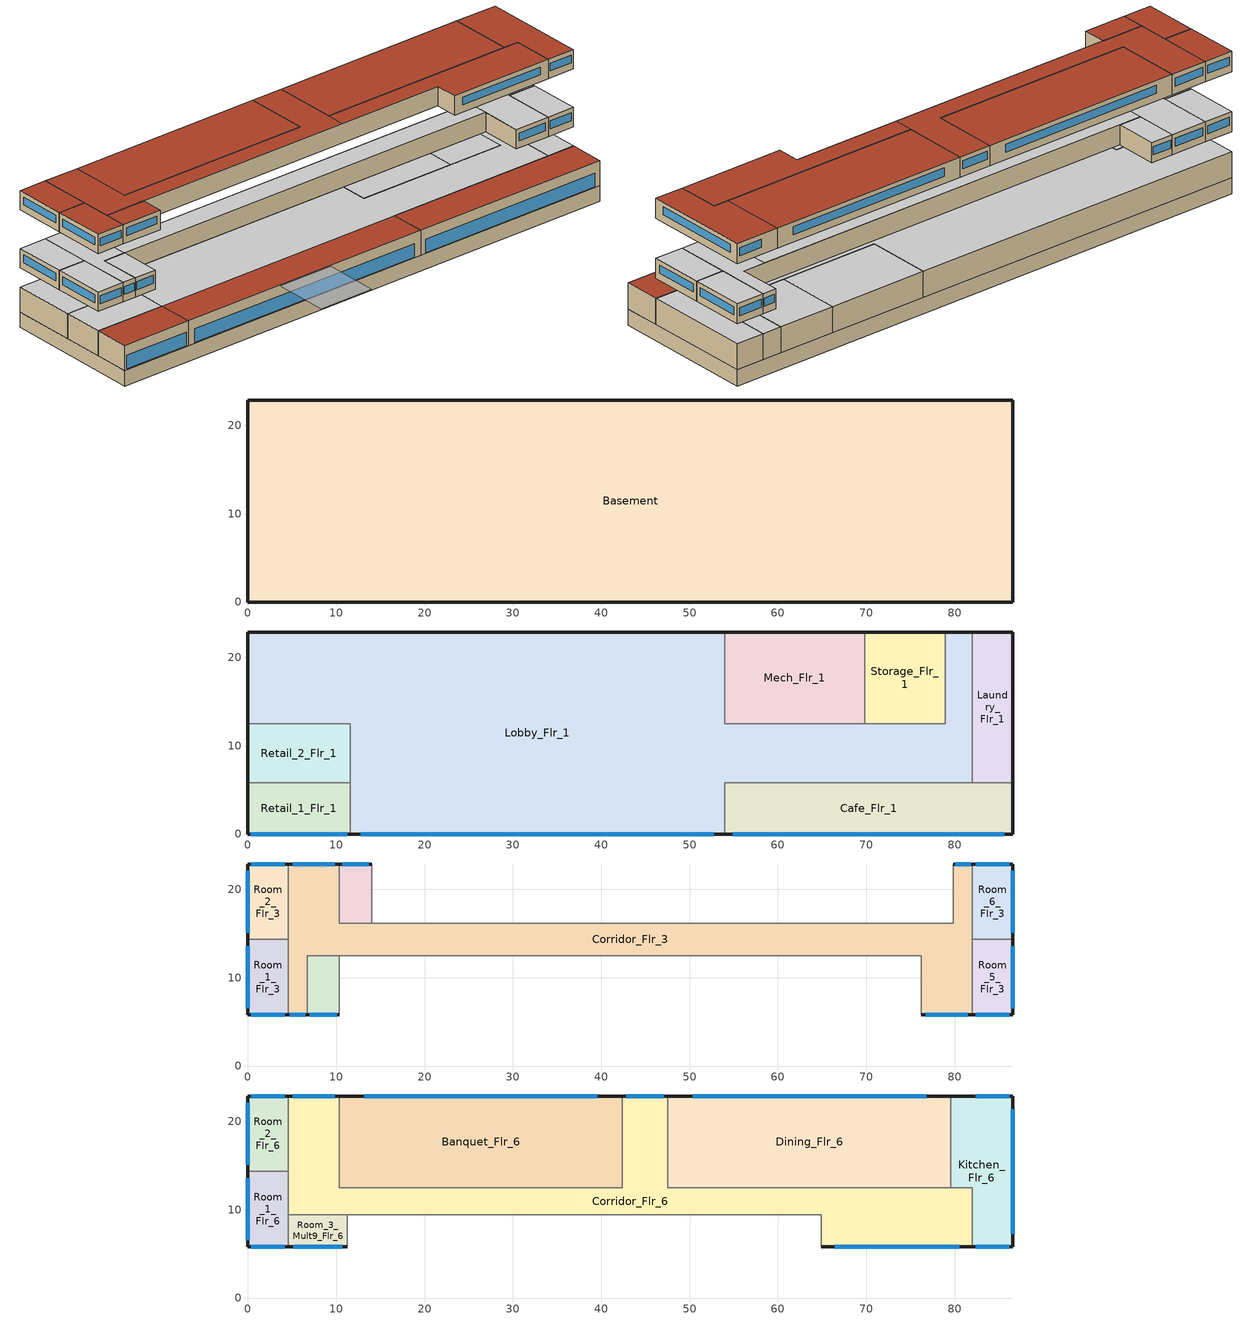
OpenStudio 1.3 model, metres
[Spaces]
Basement
 floor ground (ext-slab): 86.56,22.86 86.56,0 0,0 0,22.86 z-2.44
 wall ground (Underground Wall Non-res): 0,0 86.56,0 86.56,22.86 0,22.86 0,0 z-2.44:0
Retail_1_Flr_1
 floor to Basement (INT-FLOOR-TOPSIDE): 11.58,5.79 11.58,0 0,0 0,5.79 z0
 wall outside (Mass Non-res Ext Wall): 0,5.79 0,0 11.58,0 z0:3.96
 wall to Retail_2_Flr_1 (int-walls): 11.58,5.79 0,5.79 z0:3.96
 wall to Lobby_Flr_1 (int-walls): 11.58,0 11.58,5.79 z0:3.96
 window (Window Non-res Fixed): 0.33,0 11.25,0 z0.15:2.29
 roof outside (IEAD Res Roof): 11.58,0 11.58,5.79 0,5.79 0,0 z3.96
Lobby_Flr_1
 floor to Basement (INT-FLOOR-TOPSIDE): 53.95,22.86 53.95,0 11.58,0 11.58,12.5 0,12.5 0,22.86 z0; 81.99,22.86 81.99,5.79 53.95,5.79 53.95,12.5 78.94,12.5 78.94,22.86 z0
 wall outside (Mass Non-res Ext Wall): 11.58,0 53.95,0 / 53.95,22.86 0,22.86 0,12.5 / 81.99,22.86 78.94,22.86 z0:3.96
 wall to Cafe_Flr_1 (int-walls): 53.95,0 53.95,5.79 81.99,5.79 z0:3.96
 wall to Laundry_Flr_1 (int-walls): 81.99,5.79 81.99,22.86 z0:3.96
 wall to Retail_2_Flr_1 (int-walls): 0,12.5 11.58,12.5 11.58,5.79 z0:3.96
 wall to Mech_Flr_1 (int-walls): 69.8,12.5 53.95,12.5 53.95,22.86 z0:3.96
 wall to Storage_Flr_1 (int-walls): 78.94,22.86 78.94,12.5 69.8,12.5 z0:3.96
 window (Window Non-res Fixed): 12.79,0 52.74,0 z0.15:2.29
 ceiling adiabatic (INT-FLOOR-UNDERSIDE): 81.99,5.79 81.99,22.86 78.94,22.86 78.94,12.5 53.95,12.5 53.95,22.86 0,22.86 0,12.5 11.58,12.5 11.58,5.79 z3.96
 roof outside (IEAD Res Roof): 53.95,0 53.95,5.79 11.58,5.79 11.58,0 z3.96
Mech_Flr_1
 floor to Basement (INT-FLOOR-TOPSIDE): 69.8,22.86 69.8,12.5 53.95,12.5 53.95,22.86 z0
 wall outside (Mass Non-res Ext Wall): 69.8,22.86 53.95,22.86 z0:3.96
 wall to Storage_Flr_1 (int-walls): 69.8,12.5 69.8,22.86 z0:3.96
 ceiling adiabatic (INT-FLOOR-UNDERSIDE): 69.8,12.5 69.8,22.86 53.95,22.86 53.95,12.5 z3.96
Laundry_Flr_1
 floor to Basement (INT-FLOOR-TOPSIDE): 86.56,22.86 86.56,5.79 81.99,5.79 81.99,22.86 z0
 wall outside (Mass Non-res Ext Wall): 86.56,5.79 86.56,22.86 81.99,22.86 z0:3.96
 wall to Cafe_Flr_1 (int-walls): 81.99,5.79 86.56,5.79 z0:3.96
 ceiling adiabatic (INT-FLOOR-UNDERSIDE): 86.56,5.79 86.56,22.86 81.99,22.86 81.99,5.79 z3.96
Storage_Flr_1
 floor to Basement (INT-FLOOR-TOPSIDE): 78.94,22.86 78.94,12.5 69.8,12.5 69.8,22.86 z0
 wall outside (Mass Non-res Ext Wall): 78.94,22.86 69.8,22.86 z0:3.96
 ceiling adiabatic (INT-FLOOR-UNDERSIDE): 78.94,12.5 78.94,22.86 69.8,22.86 69.8,12.5 z3.96
Retail_2_Flr_1
 floor to Basement (INT-FLOOR-TOPSIDE): 11.58,12.5 11.58,5.79 0,5.79 0,12.5 z0
 wall outside (Mass Non-res Ext Wall): 0,12.5 0,5.79 z0:3.96
 ceiling adiabatic (INT-FLOOR-UNDERSIDE): 11.58,5.79 11.58,12.5 0,12.5 0,5.79 z3.96
Cafe_Flr_1
 floor to Basement (INT-FLOOR-TOPSIDE): 86.56,5.79 86.56,0 53.95,0 53.95,5.79 z0
 wall outside (Mass Non-res Ext Wall): 53.95,0 86.56,0 86.56,5.79 z0:3.96
 window (Window Non-res Fixed): 54.88,0 85.63,0 z0.15:2.29
 roof outside (IEAD Res Roof): 86.56,0 86.56,5.79 53.95,5.79 53.95,0 z3.96
Corridor_Flr_3
 floor adiabatic (INT-FLOOR-TOPSIDE): 81.99,22.86 81.99,5.79 76.2,5.79 76.2,16.15 79.86,16.15 79.86,22.86 z7.01; 76.2,16.15 76.2,12.5 10.36,12.5 10.36,16.15 z7.01; 10.36,22.86 10.36,12.5 6.71,12.5 6.71,5.79 4.57,5.79 4.57,22.86 z7.01
 wall outside (Mass Res Ext Wall): 4.57,5.79 6.71,5.79 / 76.2,5.79 81.99,5.79 / 81.99,22.86 79.86,22.86 / 10.36,22.86 4.57,22.86 z7.01:10.06
 wall to Room_2_Flr_3 (int-walls): 4.57,22.86 4.57,14.33 z7.01:10.06
 wall adiabatic (int-walls): 79.86,22.86 79.86,16.15 10.36,16.15 10.36,22.86 / 6.71,5.79 6.71,12.5 76.2,12.5 76.2,5.79 z7.01:10.06
 wall to Room_1_Flr_3 (int-walls): 4.57,14.33 4.57,5.79 z7.01:10.06
 wall to Room_5_Flr_3 (int-walls): 81.99,5.79 81.99,14.33 z7.01:10.06
 wall to Room_6_Flr_3 (int-walls): 81.99,14.33 81.99,22.86 z7.01:10.06
 window (Window Non-res Fixed): 4.76,5.79 6.52,5.79 / 9.86,22.86 5.08,22.86 / 76.71,5.79 81.48,5.79 / 81.81,22.86 80.04,22.86 z8.11:9.33
 ceiling adiabatic (INT-FLOOR-UNDERSIDE): 76.2,12.5 76.2,16.15 10.36,16.15 10.36,12.5 z10.06; 81.99,5.79 81.99,22.86 79.86,22.86 79.86,16.15 76.2,16.15 76.2,5.79 z10.06; 6.71,5.79 6.71,12.5 10.36,12.5 10.36,22.86 4.57,22.86 4.57,5.79 z10.06
Room_1_Flr_3
 floor adiabatic (INT-FLOOR-TOPSIDE): 4.57,14.33 4.57,5.79 0,5.79 0,14.33 z7.01
 wall outside (Mass Res Ext Wall): 0,14.33 0,5.79 4.57,5.79 z7.01:10.06
 wall to Room_2_Flr_3 (int-walls): 4.57,14.33 0,14.33 z7.01:10.06
 window (Window Res Fixed): 0,13.58 0,6.54 / 0.4,5.79 4.17,5.79 z8.11:9.33
 ceiling adiabatic (INT-FLOOR-UNDERSIDE): 4.57,5.79 4.57,14.33 0,14.33 0,5.79 z10.06
Room_2_Flr_3
 floor adiabatic (INT-FLOOR-TOPSIDE): 4.57,22.86 4.57,14.33 0,14.33 0,22.86 z7.01
 wall outside (Mass Res Ext Wall): 4.57,22.86 0,22.86 0,14.33 z7.01:10.06
 window (Window Res Fixed): 0,22.11 0,15.07 / 4.17,22.86 0.4,22.86 z8.11:9.33
 ceiling adiabatic (INT-FLOOR-UNDERSIDE): 4.57,14.33 4.57,22.86 0,22.86 0,14.33 z10.06
Room_3_Mult19_Flr_3
 floor adiabatic (INT-FLOOR-TOPSIDE): 10.36,12.5 10.36,5.79 6.71,5.79 6.71,12.5 z7.01
 wall outside (Mass Res Ext Wall): 6.71,5.79 10.36,5.79 z7.01:10.06
 wall adiabatic (int-walls): 10.36,5.79 10.36,12.5 6.71,12.5 6.71,5.79 z7.01:10.06
 window (Window Res Fixed): 7.03,5.79 10.04,5.79 z8.11:9.33
 ceiling adiabatic (INT-FLOOR-UNDERSIDE): 10.36,5.79 10.36,12.5 6.71,12.5 6.71,5.79 z10.06
Room_6_Flr_3
 floor adiabatic (INT-FLOOR-TOPSIDE): 86.56,22.86 86.56,14.33 81.99,14.33 81.99,22.86 z7.01
 wall outside (Mass Res Ext Wall): 86.56,14.33 86.56,22.86 81.99,22.86 z7.01:10.06
 wall to Room_5_Flr_3 (int-walls): 81.99,14.33 86.56,14.33 z7.01:10.06
 window (Window Res Fixed): 86.16,22.86 82.39,22.86 / 86.56,15.07 86.56,22.11 z8.11:9.33
 ceiling adiabatic (INT-FLOOR-UNDERSIDE): 86.56,14.33 86.56,22.86 81.99,22.86 81.99,14.33 z10.06
Room_4_Mult19_Flr_3
 floor adiabatic (INT-FLOOR-TOPSIDE): 14.02,22.86 14.02,16.15 10.36,16.15 10.36,22.86 z7.01
 wall outside (Mass Res Ext Wall): 14.02,22.86 10.36,22.86 z7.01:10.06
 wall adiabatic (int-walls): 10.36,22.86 10.36,16.15 14.02,16.15 14.02,22.86 z7.01:10.06
 window (Window Res Fixed): 13.7,22.86 10.68,22.86 z8.11:9.33
 ceiling adiabatic (INT-FLOOR-UNDERSIDE): 14.02,16.15 14.02,22.86 10.36,22.86 10.36,16.15 z10.06
Room_5_Flr_3
 floor adiabatic (INT-FLOOR-TOPSIDE): 86.56,14.33 86.56,5.79 81.99,5.79 81.99,14.33 z7.01
 wall outside (Mass Res Ext Wall): 81.99,5.79 86.56,5.79 86.56,14.33 z7.01:10.06
 window (Window Res Fixed): 82.39,5.79 86.16,5.79 / 86.56,6.54 86.56,13.58 z8.11:9.33
 ceiling adiabatic (INT-FLOOR-UNDERSIDE): 86.56,5.79 86.56,14.33 81.99,14.33 81.99,5.79 z10.06
Corridor_Flr_6
 floor adiabatic (INT-FLOOR-TOPSIDE): 47.55,22.86 47.55,12.5 81.99,12.5 81.99,5.79 64.92,5.79 64.92,9.45 4.57,9.45 4.57,22.86 10.36,22.86 10.36,12.5 42.37,12.5 42.37,22.86 z16.15
 wall outside (Mass Res Ext Wall): 64.92,5.79 81.99,5.79 / 10.36,22.86 4.57,22.86 / 47.55,22.86 42.37,22.86 z16.15:19.2
 wall adiabatic (int-walls): 4.57,22.86 4.57,9.45 64.92,9.45 64.92,5.79 / 81.99,12.5 47.55,12.5 z16.15:19.2
 wall to Banquet_Flr_6 (int-walls): 42.37,22.86 42.37,12.5 10.36,12.5 10.36,22.86 z16.15:19.2
 wall to Kitchen_Flr_6 (int-walls): 81.99,5.79 81.99,12.5 z16.15:19.2
 wall to Dining_Flr_6 (int-walls): 47.55,12.5 47.55,22.86 z16.15:19.2
 window (Window Non-res Fixed): 66.42,5.79 80.5,5.79 / 9.86,22.86 5.08,22.86 / 47.09,22.86 42.82,22.86 z17.26:18.48
 roof outside (IEAD Res Roof): 81.99,5.79 81.99,12.5 47.55,12.5 47.55,9.45 64.92,9.45 64.92,5.79 z19.2; 47.55,9.45 47.55,22.86 42.37,22.86 42.37,12.5 10.36,12.5 10.36,22.86 4.57,22.86 4.57,9.45 z19.2
Kitchen_Flr_6
 floor adiabatic (INT-FLOOR-TOPSIDE): 86.56,22.86 86.56,5.79 81.99,5.79 81.99,12.5 79.55,12.5 79.55,22.86 z16.15
 wall outside (Mass Res Ext Wall): 81.99,5.79 86.56,5.79 86.56,22.86 79.55,22.86 z16.15:19.2
 wall to Dining_Flr_6 (int-walls): 79.55,22.86 79.55,12.5 z16.15:19.2
 wall adiabatic (int-walls): 79.55,12.5 81.99,12.5 z16.15:19.2
 window (Window Non-res Fixed): 86.16,22.86 82.39,22.86 / 82.39,5.79 86.16,5.79 / 86.56,7.29 86.56,21.37 z17.26:18.48
 roof outside (IEAD Res Roof): 86.56,5.79 86.56,22.86 79.55,22.86 79.55,12.5 81.99,12.5 81.99,5.79 z19.2
Room_3_Mult9_Flr_6
 floor adiabatic (INT-FLOOR-TOPSIDE): 11.28,9.45 11.28,5.79 4.57,5.79 4.57,9.45 z16.15
 wall outside (Mass Res Ext Wall): 4.57,5.79 11.28,5.79 z16.15:19.2
 wall adiabatic (int-walls): 11.28,5.79 11.28,9.45 4.57,9.45 4.57,5.79 z16.15:19.2
 window (Window Res Fixed): 5.16,5.79 10.69,5.79 z17.26:18.48
 roof outside (IEAD Res Roof): 11.28,5.79 11.28,9.45 4.57,9.45 4.57,5.79 z19.2
Banquet_Flr_6
 floor adiabatic (INT-FLOOR-TOPSIDE): 42.37,22.86 42.37,12.5 10.36,12.5 10.36,22.86 z16.15
 wall outside (Mass Res Ext Wall): 42.37,22.86 10.36,22.86 z16.15:19.2
 window (Window Non-res Fixed): 39.57,22.86 13.16,22.86 z17.26:18.48
 roof outside (IEAD Res Roof): 42.37,12.5 42.37,22.86 10.36,22.86 10.36,12.5 z19.2
Room_1_Flr_6
 floor adiabatic (INT-FLOOR-TOPSIDE): 4.57,14.33 4.57,5.79 0,5.79 0,14.33 z16.15
 wall outside (Mass Res Ext Wall): 0,14.33 0,5.79 4.57,5.79 z16.15:19.2
 wall to Room_2_Flr_6 (int-walls): 4.57,14.33 0,14.33 z16.15:19.2
 wall adiabatic (int-walls): 4.57,5.79 4.57,14.33 z16.15:19.2
 window (Window Res Fixed): 0,13.58 0,6.54 / 0.4,5.79 4.17,5.79 z17.26:18.48
 roof outside (IEAD Res Roof): 4.57,5.79 4.57,14.33 0,14.33 0,5.79 z19.2
Dining_Flr_6
 floor adiabatic (INT-FLOOR-TOPSIDE): 79.55,22.86 79.55,12.5 47.55,12.5 47.55,22.86 z16.15
 wall outside (Mass Res Ext Wall): 79.55,22.86 47.55,22.86 z16.15:19.2
 wall adiabatic (int-walls): 47.55,12.5 79.55,12.5 z16.15:19.2
 window (Window Non-res Fixed): 76.75,22.86 50.35,22.86 z17.26:18.48
 roof outside (IEAD Res Roof): 79.55,12.5 79.55,22.86 47.55,22.86 47.55,12.5 z19.2
Room_2_Flr_6
 floor adiabatic (INT-FLOOR-TOPSIDE): 4.57,22.86 4.57,14.33 0,14.33 0,22.86 z16.15
 wall outside (Mass Res Ext Wall): 4.57,22.86 0,22.86 0,14.33 z16.15:19.2
 wall adiabatic (int-walls): 4.57,14.33 4.57,22.86 z16.15:19.2
 window (Window Res Fixed): 0,22.11 0,15.07 / 4.17,22.86 0.4,22.86 z17.26:18.48
 roof outside (IEAD Res Roof): 4.57,14.33 4.57,22.86 0,22.86 0,14.33 z19.2
shading: 37.34,-9.14 37.34,0 28.19,0 28.19,-9.14 z3.96
[Site]
USA IL-CHICAGO-OHARE: Latitude {deg}=41.77; Longitude {deg}=-87.75; Time Zone {hr}=-6; Elevation {m}=190; Terrain=City
[Building]
Ref Bldg Large Hotel New2004_v1.3_5.0: North Axis {deg}=0
[SizingPeriod:DesignDay] Barometric Pressure {Pa}=99063; Rain Indicator=0; Snow Indicator=0; Day of Month=21; Daylight Saving Time Indicator=0; Humidity Indicating Type=Wetbulb; Solar Model Indicator=ASHRAEClearSky
Name | Maximum Dry-Bulb Temperature {C} | Daily Dry-Bulb Temperature Range {deltaC} | Humidity Indicating Conditions at Maximum Dry-Bulb {BasedOnField A3} | Wind Speed {m/s} | Wind Direction {deg} | Sky Clearness | Month | Day Type
CHICAGO Ann Clg .4% Condns WB=>MDB | 31.2 | 10.7 | 25.5 | 5.3 | 230 | 1 | 7 | SummerDesignDay
CHICAGO Ann Htg 99.6% Condns DB | -20.6 | 0 | -20.6 | 4.9 | 270 | 0 | 1 | WinterDesignDay
[Construction]
INT-FLOOR-UNDERSIDE: CP02 CARPET PAD, MAT-CC05 4 HW CONCRETE
Mass Non-res Ext Wall: 1IN Stucco, 8IN CONCRETE HW, Mass NonRes Wall Insulation, 1/2IN Gypsum
Mass Res Ext Wall: 1IN Stucco, 8IN CONCRETE HW, Mass Res Wall Insulation, 1/2IN Gypsum
InteriorFurnishings: Std Wood 6inch
Window Non-res Fixed: NonRes Fixed Assembly Window
INT-FLOOR-TOPSIDE: MAT-CC05 4 HW CONCRETE, CP02 CARPET PAD
int-walls: 1/2IN Gypsum, 1/2IN Gypsum
IEAD Res Roof: Roof Membrane, IEAD Res Roof Insulation, Metal Decking
Underground Wall Non-res: 8IN CONCRETE HW, UGWall NonRes Insulation
ext-slab: HW CONCRETE, CP02 CARPET PAD
Window Res Fixed: Res Fixed Assembly Window
[Material:NoMass]
CP02 CARPET PAD: Roughness=VeryRough; Thermal Resistance {m2-K/W}=0.2165; Thermal Absorptance=0.9; Solar Absorptance=0.7; Visible Absorptance=0.8
[Material] Thermal Absorptance=0.9
Name | Roughness | Thickness {m} | Conductivity {W/m-K} | Density {kg/m3} | Specific Heat {J/kg-K} | Solar Absorptance | Visible Absorptance
MAT-CC05 4 HW CONCRETE; HW CONCRETE | Rough | 0.1016 | 1.311 | 2240 | 836.8 | 0.7 | 0.7
1IN Stucco | Smooth | 0.0253 | 0.6918 | 1858 | 837 | 0.92 | 0.92
8IN CONCRETE HW | Rough | 0.2032 | 1.311 | 2240 | 836.8 | 0.7 | 0.7
Mass NonRes Wall Insulation | MediumRough | 0.0495495 | 0.049 | 265 | 836.8 | 0.7 | 0.7
1/2IN Gypsum | Smooth | 0.0127 | 0.16 | 784.9 | 830 | 0.92 | 0.92
Mass Res Wall Insulation | MediumRough | 0.0752751 | 0.049 | 265 | 836.8 | 0.7 | 0.7
Std Wood 6inch | MediumSmooth | 0.15 | 0.12 | 540 | 1210 | 0.7 | 0.7
Roof Membrane | VeryRough | 0.0095 | 0.16 | 1121.29 | 1460 | 0.7 | 0.7
IEAD Res Roof Insulation | MediumRough | 0.127339 | 0.049 | 265 | 836.8 | 0.7 | 0.7
Metal Decking | MediumSmooth | 0.0015 | 45.006 | 7680 | 418.4 | 0.7 | 0.3
UGWall NonRes Insulation | MediumRough | 0.0001 | 0.049 | 265 | 836.8 | 0.7 | 0.7
[WindowMaterial:SimpleGlazingSystem] U-Factor {W/m2-K}=3.23646; Solar Heat Gain Coefficient=0.39
NonRes Fixed Assembly Window; Res Fixed Assembly Window
[ThermalZone] Use Ideal Air Loads=No
Name | Multiplier | Thermostat
Corridor_Flr_3 Thermal Zone | 4 | ThermostatSetpoint:DualSetpoint #1
Room_1_Flr_6 Thermal Zone | 1 | ThermostatSetpoint:DualSetpoint #2
Retail_1_Flr_1 Thermal Zone | 1 | ThermostatSetpoint:DualSetpoint #3
Room_2_Flr_6 Thermal Zone | 1 | ThermostatSetpoint:DualSetpoint #4
Corridor_Flr_6 Thermal Zone | 1 | ThermostatSetpoint:DualSetpoint #5
Storage_Flr_1 Thermal Zone | 1 | ThermostatSetpoint:DualSetpoint #6
Kitchen_Flr_6 Thermal Zone | 1 | ThermostatSetpoint:DualSetpoint #7
Room_1_Flr_3 Thermal Zone | 4 | ThermostatSetpoint:DualSetpoint #8
Lobby_Flr_1 Thermal Zone | 1 | ThermostatSetpoint:DualSetpoint #9
Room_4_Mult19_Flr_3 Thermal Zone | 76 | ThermostatSetpoint:DualSetpoint #10
Basement Thermal Zone | 1 | ThermostatSetpoint:DualSetpoint #11
Room_3_Mult9_Flr_6 Thermal Zone | 9 | ThermostatSetpoint:DualSetpoint #12
Banquet_Flr_6 Thermal Zone | 1 | ThermostatSetpoint:DualSetpoint #13
Room_6_Flr_3 Thermal Zone | 4 | ThermostatSetpoint:DualSetpoint #14
Mech_Flr_1 Thermal Zone | 1 | ThermostatSetpoint:DualSetpoint #15
Room_5_Flr_3 Thermal Zone | 4 | ThermostatSetpoint:DualSetpoint #16
Room_2_Flr_3 Thermal Zone | 4 | ThermostatSetpoint:DualSetpoint #17
Room_3_Mult19_Flr_3 Thermal Zone | 76 | ThermostatSetpoint:DualSetpoint #18
Retail_2_Flr_1 Thermal Zone | 1 | ThermostatSetpoint:DualSetpoint #19
Laundry_Flr_1 Thermal Zone | 1 | ThermostatSetpoint:DualSetpoint #20
Cafe_Flr_1 Thermal Zone | 1 | ThermostatSetpoint:DualSetpoint #21
Dining_Flr_6 Thermal Zone | 1 | ThermostatSetpoint:DualSetpoint #22
[Sizing:Zone] Zone Cooling Design Supply Air Temperature {C}=14; Zone Heating Design Supply Air Temperature {C}=40; Zone Cooling Design Supply Air Humidity Ratio {kg-H2O/kg-air}=0.0085; Zone Heating Design Supply Air Humidity Ratio {kg-H2O/kg-air}=0.008; Cooling Design Air Flow Method=DesignDay; Heating Design Air Flow Method=DesignDay
Corridor_Flr_3 Thermal Zone; Room_1_Flr_6 Thermal Zone; Retail_1_Flr_1 Thermal Zone; Room_2_Flr_6 Thermal Zone; Corridor_Flr_6 Thermal Zone; Storage_Flr_1 Thermal Zone; Kitchen_Flr_6 Thermal Zone; Room_1_Flr_3 Thermal Zone; Lobby_Flr_1 Thermal Zone; Room_4_Mult19_Flr_3 Thermal Zone; Basement Thermal Zone; Room_3_Mult9_Flr_6 Thermal Zone; Banquet_Flr_6 Thermal Zone; Room_6_Flr_3 Thermal Zone; Mech_Flr_1 Thermal Zone; Room_5_Flr_3 Thermal Zone; Room_2_Flr_3 Thermal Zone; Room_3_Mult19_Flr_3 Thermal Zone; Retail_2_Flr_1 Thermal Zone; Laundry_Flr_1 Thermal Zone; Cafe_Flr_1 Thermal Zone; Dining_Flr_6 Thermal Zone
[Space] Part of Total Floor Area=Yes
Name | Thermal Zone
Corridor_Flr_3 | Corridor_Flr_3 Thermal Zone
Room_1_Flr_6 | Room_1_Flr_6 Thermal Zone
Retail_1_Flr_1 | Retail_1_Flr_1 Thermal Zone
Room_2_Flr_6 | Room_2_Flr_6 Thermal Zone
Corridor_Flr_6 | Corridor_Flr_6 Thermal Zone
Storage_Flr_1 | Storage_Flr_1 Thermal Zone
Kitchen_Flr_6 | Kitchen_Flr_6 Thermal Zone
Room_1_Flr_3 | Room_1_Flr_3 Thermal Zone
Lobby_Flr_1 | Lobby_Flr_1 Thermal Zone
Room_4_Mult19_Flr_3 | Room_4_Mult19_Flr_3 Thermal Zone
Basement | Basement Thermal Zone
Room_3_Mult9_Flr_6 | Room_3_Mult9_Flr_6 Thermal Zone
Banquet_Flr_6 | Banquet_Flr_6 Thermal Zone
Room_6_Flr_3 | Room_6_Flr_3 Thermal Zone
Mech_Flr_1 | Mech_Flr_1 Thermal Zone
Room_5_Flr_3 | Room_5_Flr_3 Thermal Zone
Room_2_Flr_3 | Room_2_Flr_3 Thermal Zone
Room_3_Mult19_Flr_3 | Room_3_Mult19_Flr_3 Thermal Zone
Retail_2_Flr_1 | Retail_2_Flr_1 Thermal Zone
Laundry_Flr_1 | Laundry_Flr_1 Thermal Zone
Cafe_Flr_1 | Cafe_Flr_1 Thermal Zone
Dining_Flr_6 | Dining_Flr_6 Thermal Zone
[ThermostatSetpoint:DualSetpoint]
Name | Heating Setpoint Temperature Schedule | Cooling Setpoint Temperature Schedule
ThermostatSetpoint:DualSetpoint #1; ThermostatSetpoint:DualSetpoint #5; ThermostatSetpoint:DualSetpoint #6; ThermostatSetpoint:DualSetpoint #15 | Corr_HTGSETP_SCH | Corr_CLGSETP_SCH
ThermostatSetpoint:DualSetpoint #2; ThermostatSetpoint:DualSetpoint #4; ThermostatSetpoint:DualSetpoint #8; ThermostatSetpoint:DualSetpoint #10; ThermostatSetpoint:DualSetpoint #12; ThermostatSetpoint:DualSetpoint #14; ThermostatSetpoint:DualSetpoint #16; ThermostatSetpoint:DualSetpoint #17; ThermostatSetpoint:DualSetpoint #18 | Guest_HTGSETP_SCH | Guest_CLGSETP_SCH
ThermostatSetpoint:DualSetpoint #3; ThermostatSetpoint:DualSetpoint #9; ThermostatSetpoint:DualSetpoint #11; ThermostatSetpoint:DualSetpoint #13; ThermostatSetpoint:DualSetpoint #19; ThermostatSetpoint:DualSetpoint #20; ThermostatSetpoint:DualSetpoint #21; ThermostatSetpoint:DualSetpoint #22 | HTGSETP_SCH | CLGSETP_SCH
ThermostatSetpoint:DualSetpoint #7 | Kitchen_HTGSETP_SCH | Kitchen_CLGSETP_SCH
[Lights:Definition] Design Level Calculation Method=Watts/Area; Fraction Radiant=0.7; Fraction Visible=0.2; Return Air Fraction=0; Return Air Fraction Calculated from Plenum Temperature=No
Name | Watts per Space Floor Area {W/m2}
Room_1_Flr_6_Lights Definition; Room_6_Flr_3_Lights Definition; Room_3_Mult9_Flr_6_Lights Definition; Room_1_Flr_3_Lights Definition; Room_4_Mult19_Flr_3_Lights Definition; Room_3_Mult19_Flr_3_Lights Definition; Room_5_Flr_3_Lights Definition; Room_2_Flr_6_Lights Definition; Room_2_Flr_3_Lights Definition; Lobby_Flr_1_Lights Definition | 11.84
Corridor_Flr_6_Lights Definition; Corridor_Flr_3_Lights Definition | 5.38
Retail_2_Flr_1_Lights Definition; Retail_1_Flr_1_Lights Definition; Mech_Flr_1_Lights Definition | 16.14
Kitchen_Flr_6_Lights Definition | 12.91
Basement_Lights Definition | 10.76
Cafe_Flr_1_Lights Definition; Dining_Flr_6_Lights Definition; Banquet_Flr_6_Lights Definition | 13.99
Storage_Flr_1_Lights Definition | 9.68
Laundry_Flr_1_Lights Definition | 6.46
[Lights] Fraction Replaceable=1
Name | Lights Definition | Space or SpaceType | Schedule
Room_1_Flr_6_Lights | Room_1_Flr_6_Lights Definition | Room_1_Flr_6 | GuestRoom_Ltg_Sch_Base
Corridor_Flr_6_Lights | Corridor_Flr_6_Lights Definition | Corridor_Flr_6 | BLDG_LIGHT_SCH
Room_6_Flr_3_Lights | Room_6_Flr_3_Lights Definition | Room_6_Flr_3 | GuestRoom_Ltg_Sch_Base
Retail_2_Flr_1_Lights | Retail_2_Flr_1_Lights Definition | Retail_2_Flr_1 | BLDG_LIGHT_SCH
Room_3_Mult9_Flr_6_Lights | Room_3_Mult9_Flr_6_Lights Definition | Room_3_Mult9_Flr_6 | GuestRoom_Ltg_Sch_Base
Kitchen_Flr_6_Lights | Kitchen_Flr_6_Lights Definition | Kitchen_Flr_6 | BLDG_LIGHT_SCH
Basement_Lights | Basement_Lights Definition | Basement | BLDG_LIGHT_SCH
Room_1_Flr_3_Lights | Room_1_Flr_3_Lights Definition | Room_1_Flr_3 | GuestRoom_Ltg_Sch_Base
Room_4_Mult19_Flr_3_Lights | Room_4_Mult19_Flr_3_Lights Definition | Room_4_Mult19_Flr_3 | GuestRoom_Ltg_Sch_Base
Cafe_Flr_1_Lights | Cafe_Flr_1_Lights Definition | Cafe_Flr_1 | BLDG_LIGHT_SCH
Corridor_Flr_3_Lights | Corridor_Flr_3_Lights Definition | Corridor_Flr_3 | BLDG_LIGHT_SCH
Storage_Flr_1_Lights | Storage_Flr_1_Lights Definition | Storage_Flr_1 | BLDG_LIGHT_SCH
Dining_Flr_6_Lights | Dining_Flr_6_Lights Definition | Dining_Flr_6 | BLDG_LIGHT_SCH
Room_3_Mult19_Flr_3_Lights | Room_3_Mult19_Flr_3_Lights Definition | Room_3_Mult19_Flr_3 | GuestRoom_Ltg_Sch_Base
Room_5_Flr_3_Lights | Room_5_Flr_3_Lights Definition | Room_5_Flr_3 | GuestRoom_Ltg_Sch_Base
Room_2_Flr_6_Lights | Room_2_Flr_6_Lights Definition | Room_2_Flr_6 | GuestRoom_Ltg_Sch_Base
Retail_1_Flr_1_Lights | Retail_1_Flr_1_Lights Definition | Retail_1_Flr_1 | BLDG_LIGHT_SCH
Laundry_Flr_1_Lights | Laundry_Flr_1_Lights Definition | Laundry_Flr_1 | BLDG_LIGHT_SCH
Room_2_Flr_3_Lights | Room_2_Flr_3_Lights Definition | Room_2_Flr_3 | GuestRoom_Ltg_Sch_Base
Mech_Flr_1_Lights | Mech_Flr_1_Lights Definition | Mech_Flr_1 | BLDG_LIGHT_SCH
Lobby_Flr_1_Lights | Lobby_Flr_1_Lights Definition | Lobby_Flr_1 | BLDG_LIGHT_SCH
Banquet_Flr_6_Lights | Banquet_Flr_6_Lights Definition | Banquet_Flr_6 | BLDG_LIGHT_SCH
[InternalMass:Definition] Construction=InteriorFurnishings; Design Level Calculation Method=SurfaceArea
Name | Surface Area {m2}
Room_2_Flr_6 Internal Mass Definition; Room_6_Flr_3 Internal Mass Definition; Room_2_Flr_3 Internal Mass Definition | 78.0349
Mech_Flr_1 Internal Mass Definition | 328.4864
Dining_Flr_6 Internal Mass Definition; Banquet_Flr_6 Internal Mass Definition | 663.3149
Retail_2_Flr_1 Internal Mass Definition | 155.3378
Lobby_Flr_1 Internal Mass Definition | 2616.37
Room_1_Flr_3 Internal Mass Definition; Room_1_Flr_6 Internal Mass Definition; Room_5_Flr_3 Internal Mass Definition | 78.044
Laundry_Flr_1 Internal Mass Definition | 156.0789
Room_3_Mult19_Flr_3 Internal Mass Definition | 49.0477
Cafe_Flr_1 Internal Mass Definition | 377.7238
Kitchen_Flr_6 Internal Mass Definition | 206.6089
Corridor_Flr_3 Internal Mass Definition | 778.8094
Retail_1_Flr_1 Internal Mass Definition | 134.1427
Corridor_Flr_6 Internal Mass Definition | 824.2494
Room_4_Mult19_Flr_3 Internal Mass Definition; Room_3_Mult9_Flr_6 Internal Mass Definition | 49.0611
Storage_Flr_1 Internal Mass Definition | 189.5185
Basement Internal Mass Definition | 3957.66
[InternalMass]
Name | Internal Mass Definition | Space or SpaceType
Room_2_Flr_6 Internal Mass | Room_2_Flr_6 Internal Mass Definition | Room_2_Flr_6
Mech_Flr_1 Internal Mass | Mech_Flr_1 Internal Mass Definition | Mech_Flr_1
Dining_Flr_6 Internal Mass | Dining_Flr_6 Internal Mass Definition | Dining_Flr_6
Retail_2_Flr_1 Internal Mass | Retail_2_Flr_1 Internal Mass Definition | Retail_2_Flr_1
Lobby_Flr_1 Internal Mass | Lobby_Flr_1 Internal Mass Definition | Lobby_Flr_1
Room_1_Flr_3 Internal Mass | Room_1_Flr_3 Internal Mass Definition | Room_1_Flr_3
Laundry_Flr_1 Internal Mass | Laundry_Flr_1 Internal Mass Definition | Laundry_Flr_1
Room_3_Mult19_Flr_3 Internal Mass | Room_3_Mult19_Flr_3 Internal Mass Definition | Room_3_Mult19_Flr_3
Cafe_Flr_1 Internal Mass | Cafe_Flr_1 Internal Mass Definition | Cafe_Flr_1
Kitchen_Flr_6 Internal Mass | Kitchen_Flr_6 Internal Mass Definition | Kitchen_Flr_6
Corridor_Flr_3 Internal Mass | Corridor_Flr_3 Internal Mass Definition | Corridor_Flr_3
Retail_1_Flr_1 Internal Mass | Retail_1_Flr_1 Internal Mass Definition | Retail_1_Flr_1
Room_6_Flr_3 Internal Mass | Room_6_Flr_3 Internal Mass Definition | Room_6_Flr_3
Corridor_Flr_6 Internal Mass | Corridor_Flr_6 Internal Mass Definition | Corridor_Flr_6
Banquet_Flr_6 Internal Mass | Banquet_Flr_6 Internal Mass Definition | Banquet_Flr_6
Room_4_Mult19_Flr_3 Internal Mass | Room_4_Mult19_Flr_3 Internal Mass Definition | Room_4_Mult19_Flr_3
Room_1_Flr_6 Internal Mass | Room_1_Flr_6 Internal Mass Definition | Room_1_Flr_6
Room_5_Flr_3 Internal Mass | Room_5_Flr_3 Internal Mass Definition | Room_5_Flr_3
Room_3_Mult9_Flr_6 Internal Mass | Room_3_Mult9_Flr_6 Internal Mass Definition | Room_3_Mult9_Flr_6
Room_2_Flr_3 Internal Mass | Room_2_Flr_3 Internal Mass Definition | Room_2_Flr_3
Storage_Flr_1 Internal Mass | Storage_Flr_1 Internal Mass Definition | Storage_Flr_1
Basement Internal Mass | Basement Internal Mass Definition | Basement
[SpaceInfiltration:DesignFlowRate] Schedule=INFIL_QUARTER_ON_SCH; Design Flow Rate Calculation Method=Flow/ExteriorWallArea; Flow per Exterior Surface Area {m3/s-m2}=0.000302; Constant Term Coefficient=1; Temperature Term Coefficient=0; Velocity Term Coefficient=0; Velocity Squared Term Coefficient=0
Name | Space or SpaceType
Storage_Flr_1_Infiltration | Storage_Flr_1
Room_4_Mult19_Flr_3_Infiltration | Room_4_Mult19_Flr_3
Corridor_Flr_6_Infiltration | Corridor_Flr_6
Dining_Flr_6_Infiltration | Dining_Flr_6
Retail_2_Flr_1_Infiltration | Retail_2_Flr_1
Retail_1_Flr_1_Infiltration | Retail_1_Flr_1
Room_5_Flr_3_Infiltration | Room_5_Flr_3
Room_1_Flr_3_Infiltration | Room_1_Flr_3
Room_2_Flr_3_Infiltration | Room_2_Flr_3
Room_3_Mult9_Flr_6_Infiltration | Room_3_Mult9_Flr_6
Kitchen_Flr_6_Infiltration | Kitchen_Flr_6
Mech_Flr_1_Infiltration | Mech_Flr_1
Room_1_Flr_6_Infiltration | Room_1_Flr_6
Laundry_Flr_1_Infiltration | Laundry_Flr_1
Corridor_Flr_3_Infiltration | Corridor_Flr_3
Cafe_Flr_1_Infiltration | Cafe_Flr_1
Lobby_Flr_1_Infiltration | Lobby_Flr_1
Room_6_Flr_3_Infiltration | Room_6_Flr_3
Room_3_Mult19_Flr_3_Infiltration | Room_3_Mult19_Flr_3
Room_2_Flr_6_Infiltration | Room_2_Flr_6
Banquet_Flr_6_Infiltration | Banquet_Flr_6
[ElectricEquipment:Definition]
Name | Design Level Calculation Method | Watts per Space Floor Area {W/m2} | Fraction Latent | Fraction Radiant | Fraction Lost | Design Level {W}
Storage_Flr_1_MiscPlug_Equip Definition | Watts/Area | 2.69 | 0 | 0.5 | 0
Room_4_Mult19_Flr_3_PlugMisc_Equip Definition; Room_2_Flr_3_PlugMisc_Equip Definition; Room_1_Flr_3_PlugMisc_Equip Definition; Room_3_Mult19_Flr_3_PlugMisc_Equip Definition; Room_3_Mult9_Flr_6_PlugMisc_Equip Definition; Room_6_Flr_3_PlugMisc_Equip Definition; Room_5_Flr_3_PlugMisc_Equip Definition; Room_1_Flr_6_PlugMisc_Equip Definition; Room_2_Flr_6_PlugMisc_Equip Definition | Watts/Area | 14.3 | 0 | 0.5 | 0
Lobby_Flr_1_MiscPlug_Equip Definition | Watts/Area | 8.07 | 0 | 0.5 | 0
Retail_2_Flr_1_MiscPlug_Equip Definition; Retail_1_Flr_1_MiscPlug_Equip Definition | Watts/Area | 10.76 | 0 | 0.5 | 0
Dining_Flr_6_MiscPlug_Equip Definition; Banquet_Flr_6_MiscPlug_Equip Definition | EquipmentLevel |  | 0 | 0.5 | 0 | 22492
Laundry_Flr_1_MiscPlug_Equip Definition | EquipmentLevel |  | 0 | 0.5 | 0 | 4813
Laundry_Flr_1_ExhFan_Equip Definition | EquipmentLevel |  | 0 | 0 | 1 | 87
Kitchen_Flr_6_ExhFan_Equip Definition | EquipmentLevel |  | 0 | 0 | 1 | 698
Basement_MiscPlug_Equip Definition; Mech_Flr_1_MiscPlug_Equip Definition; Cafe_Flr_1_MiscPlug_Equip Definition | Watts/Area | 5.38 | 0 | 0.5 | 0
Kitchen_Flr_6_MiscElec_Equip Definition | EquipmentLevel |  | 0.2 | 0.5 | 0.1 | 52481
[ElectricEquipment]
Name | Electric Equipment Definition | Space or SpaceType | Schedule
Storage_Flr_1_MiscPlug_Equip | Storage_Flr_1_MiscPlug_Equip Definition | Storage_Flr_1 | BLDG_EQUIP_SCH
Room_4_Mult19_Flr_3_PlugMisc_Equip | Room_4_Mult19_Flr_3_PlugMisc_Equip Definition | Room_4_Mult19_Flr_3 | GuestRoom_Eqp_Sch
Lobby_Flr_1_MiscPlug_Equip | Lobby_Flr_1_MiscPlug_Equip Definition | Lobby_Flr_1 | BLDG_EQUIP_SCH
Retail_2_Flr_1_MiscPlug_Equip | Retail_2_Flr_1_MiscPlug_Equip Definition | Retail_2_Flr_1 | BLDG_EQUIP_SCH
Room_2_Flr_3_PlugMisc_Equip | Room_2_Flr_3_PlugMisc_Equip Definition | Room_2_Flr_3 | GuestRoom_Eqp_Sch
Dining_Flr_6_MiscPlug_Equip | Dining_Flr_6_MiscPlug_Equip Definition | Dining_Flr_6 | Kitchen_Elec_Equip_SCH
Laundry_Flr_1_MiscPlug_Equip | Laundry_Flr_1_MiscPlug_Equip Definition | Laundry_Flr_1 | LaundryRoom_Eqp_Elec_Sch
Room_1_Flr_3_PlugMisc_Equip | Room_1_Flr_3_PlugMisc_Equip Definition | Room_1_Flr_3 | GuestRoom_Eqp_Sch
Laundry_Flr_1_ExhFan_Equip | Laundry_Flr_1_ExhFan_Equip Definition | Laundry_Flr_1 | ALWAYS_ON
Banquet_Flr_6_MiscPlug_Equip | Banquet_Flr_6_MiscPlug_Equip Definition | Banquet_Flr_6 | Kitchen_Elec_Equip_SCH
Room_3_Mult19_Flr_3_PlugMisc_Equip | Room_3_Mult19_Flr_3_PlugMisc_Equip Definition | Room_3_Mult19_Flr_3 | GuestRoom_Eqp_Sch
Kitchen_Flr_6_ExhFan_Equip | Kitchen_Flr_6_ExhFan_Equip Definition | Kitchen_Flr_6 | Kitchen_Exhaust_SCH
Retail_1_Flr_1_MiscPlug_Equip | Retail_1_Flr_1_MiscPlug_Equip Definition | Retail_1_Flr_1 | BLDG_EQUIP_SCH
Room_3_Mult9_Flr_6_PlugMisc_Equip | Room_3_Mult9_Flr_6_PlugMisc_Equip Definition | Room_3_Mult9_Flr_6 | GuestRoom_Eqp_Sch
Room_6_Flr_3_PlugMisc_Equip | Room_6_Flr_3_PlugMisc_Equip Definition | Room_6_Flr_3 | GuestRoom_Eqp_Sch
Basement_MiscPlug_Equip | Basement_MiscPlug_Equip Definition | Basement | BLDG_EQUIP_SCH
Mech_Flr_1_MiscPlug_Equip | Mech_Flr_1_MiscPlug_Equip Definition | Mech_Flr_1 | BLDG_EQUIP_SCH
Room_5_Flr_3_PlugMisc_Equip | Room_5_Flr_3_PlugMisc_Equip Definition | Room_5_Flr_3 | GuestRoom_Eqp_Sch
Kitchen_Flr_6_MiscElec_Equip | Kitchen_Flr_6_MiscElec_Equip Definition | Kitchen_Flr_6 | Kitchen_Elec_Equip_SCH
Room_1_Flr_6_PlugMisc_Equip | Room_1_Flr_6_PlugMisc_Equip Definition | Room_1_Flr_6 | GuestRoom_Eqp_Sch
Cafe_Flr_1_MiscPlug_Equip | Cafe_Flr_1_MiscPlug_Equip Definition | Cafe_Flr_1 | BLDG_EQUIP_SCH
Room_2_Flr_6_PlugMisc_Equip | Room_2_Flr_6_PlugMisc_Equip Definition | Room_2_Flr_6 | GuestRoom_Eqp_Sch
[People:Definition] Fraction Radiant=0.3; Enable ASHRAE 55 Comfort Warnings=No; Mean Radiant Temperature Calculation Type=ZoneAveraged; Thermal Comfort Model Type 1=FANGER
Name | Number of People Calculation Method | Space Floor Area per Person {m2/person} | Number of People {people}
Room_5_Flr_3 People Definition; Room_6_Flr_3 People Definition; Room_2_Flr_6 People Definition; Room_2_Flr_3 People Definition; Room_1_Flr_3 People Definition; Room_1_Flr_6 People Definition | Area/Person | 26.01
Storage_Flr_1 People Definition | Area/Person | 46.45
Cafe_Flr_1 People Definition; Dining_Flr_6 People Definition; Banquet_Flr_6 People Definition | Area/Person | 1.39
Room_3_Mult9_Flr_6 People Definition; Room_4_Mult19_Flr_3 People Definition; Room_3_Mult19_Flr_3 People Definition | Area/Person | 16.35
Kitchen_Flr_6 People Definition | People |  | 5.56
Retail_2_Flr_1 People Definition; Retail_1_Flr_1 People Definition | Area/Person | 6.19
Laundry_Flr_1 People Definition | Area/Person | 23.23
Corridor_Flr_3 People Definition; Corridor_Flr_6 People Definition | Area/Person | 92.9
Lobby_Flr_1 People Definition | Area/Person | 3.1
Basement People Definition | Area/Person | 37.16
[People] Activity Level Schedule=ACTIVITY_SCH; Work Efficiency Schedule=WORK_EFF_SCH; Clothing Insulation Schedule=CLOTHING_SCH; Air Velocity Schedule=AIR_VELO_SCH
Name | People Definition | Space or SpaceType | Number of People Schedule
Room_5_Flr_3 People | Room_5_Flr_3 People Definition | Room_5_Flr_3 | GuestRoom_Occ_Sch
Storage_Flr_1 People | Storage_Flr_1 People Definition | Storage_Flr_1 | Common_Occ_Sch
Cafe_Flr_1 People | Cafe_Flr_1 People Definition | Cafe_Flr_1 | Common_Occ_Sch
Room_3_Mult9_Flr_6 People | Room_3_Mult9_Flr_6 People Definition | Room_3_Mult9_Flr_6 | GuestRoom_Occ_Sch
Kitchen_Flr_6 People | Kitchen_Flr_6 People Definition | Kitchen_Flr_6 | Common_Occ_Sch
Room_6_Flr_3 People | Room_6_Flr_3 People Definition | Room_6_Flr_3 | GuestRoom_Occ_Sch
Room_2_Flr_6 People | Room_2_Flr_6 People Definition | Room_2_Flr_6 | GuestRoom_Occ_Sch
Retail_2_Flr_1 People | Retail_2_Flr_1 People Definition | Retail_2_Flr_1 | Common_Occ_Sch
Laundry_Flr_1 People | Laundry_Flr_1 People Definition | Laundry_Flr_1 | Common_Occ_Sch
Room_2_Flr_3 People | Room_2_Flr_3 People Definition | Room_2_Flr_3 | GuestRoom_Occ_Sch
Corridor_Flr_3 People | Corridor_Flr_3 People Definition | Corridor_Flr_3 | Common_Occ_Sch
Room_4_Mult19_Flr_3 People | Room_4_Mult19_Flr_3 People Definition | Room_4_Mult19_Flr_3 | GuestRoom_Occ_Sch
Room_1_Flr_3 People | Room_1_Flr_3 People Definition | Room_1_Flr_3 | GuestRoom_Occ_Sch
Lobby_Flr_1 People | Lobby_Flr_1 People Definition | Lobby_Flr_1 | Common_Occ_Sch
Room_3_Mult19_Flr_3 People | Room_3_Mult19_Flr_3 People Definition | Room_3_Mult19_Flr_3 | GuestRoom_Occ_Sch
Corridor_Flr_6 People | Corridor_Flr_6 People Definition | Corridor_Flr_6 | Common_Occ_Sch
Dining_Flr_6 People | Dining_Flr_6 People Definition | Dining_Flr_6 | Common_Occ_Sch
Basement People | Basement People Definition | Basement | Common_Occ_Sch
Room_1_Flr_6 People | Room_1_Flr_6 People Definition | Room_1_Flr_6 | GuestRoom_Occ_Sch
Banquet_Flr_6 People | Banquet_Flr_6 People Definition | Banquet_Flr_6 | Common_Occ_Sch
Retail_1_Flr_1 People | Retail_1_Flr_1 People Definition | Retail_1_Flr_1 | Common_Occ_Sch
[GasEquipment:Definition] Design Level Calculation Method=EquipmentLevel
Name | Design Level {W} | Fraction Latent | Fraction Radiant | Fraction Lost
Kitchen_Flr_6_MiscGas_Equip Definition | 166606 | 0.1 | 0.2 | 0.7
Laundry_Flr_1_MiscGas_Equip Definition | 41818 | 0 | 0.5 | 0
[GasEquipment]
Name | Gas Equipment Definition | Space or SpaceType | Schedule
Kitchen_Flr_6_MiscGas_Equip | Kitchen_Flr_6_MiscGas_Equip Definition | Kitchen_Flr_6 | Kitchen_Gas_Equip_SCH
Laundry_Flr_1_MiscGas_Equip | Laundry_Flr_1_MiscGas_Equip Definition | Laundry_Flr_1 | LaundryRoom_Eqp_Gas_Sch
[Schedule:Compact]
Corr_HTGSETP_SCH: Through: 12/31, For: AllDays, Until: 24:00, 16
Corr_CLGSETP_SCH: Through: 12/31, For: AllDays, Until: 24:00, 30
Guest_HTGSETP_SCH: Through: 12/31, For: AllDays, Until: 24:00, 21
Guest_CLGSETP_SCH: Through: 12/31, For: AllDays, Until: 24:00, 24
GuestRoom_Ltg_Sch_Base: Through: 12/31, For: Weekdays, Until: 01:00, 0.22, Until: 02:00, 0.17, Until: 05:00, 0.11, Until: 06:00, 0.22, Until: 07:00, 0.44, Until: 08:00, 0.56, Until: 10:00, 0.44, Until: 18:00, 0.28, Until: 19:00, 0.67, Until: 20:00, 0.89, Until: 21:00, 1, Until: 22:00, 0.89, Until: 23:00, 0.67, Until: 24:00, 0.33, For: Saturday Sunday Holidays, Until: 02:00, 0.26, Until: 06:00, 0.11, Until: 08:00, 0.41, Until: 10:00, 0.56, Until: 11:00, 0.41, Until: 18:00, 0.33, Until: 19:00, 0.85, Until: 22:00, 1, Until: 23:00, 0.85, Until: 24:00, 0.41, For: WinterDesignDay, Until: 24:00, 0, For: SummerDesignDay CustomDay1 CustomDay2, Until: 24:00, 1
HTGSETP_SCH: Through: 12/31, For: AllDays, Until: 07:00, 16, Until: 24:00, 21
CLGSETP_SCH: Through: 12/31, For: AllDays, Until: 07:00, 30, Until: 24:00, 24
BLDG_LIGHT_SCH: Through: 12/31, For: Weekdays, Until: 01:00, 0.2, Until: 02:00, 0.15, Until: 05:00, 0.1, Until: 06:00, 0.2, Until: 07:00, 0.4, Until: 08:00, 0.5, Until: 10:00, 0.4, Until: 18:00, 0.25, Until: 19:00, 0.6, Until: 20:00, 0.8, Until: 21:00, 0.9, Until: 22:00, 0.8, Until: 23:00, 0.6, Until: 24:00, 0.3, For: Saturday, Until: 02:00, 0.2, Until: 06:00, 0.1, Until: 08:00, 0.3, Until: 10:00, 0.4, Until: 11:00, 0.3, Until: 18:00, 0.25, Until: 19:00, 0.6, Until: 22:00, 0.7, Until: 23:00, 0.6, Until: 24:00, 0.3, For: SummerDesignDay, Until: 24:00, 1, For: WinterDesignDay, Until: 24:00, 0, For: Sunday Holidays AllOtherDays, Until: 02:00, 0.3, Until: 06:00, 0.2, Until: 07:00, 0.3, Until: 09:00, 0.4, Until: 13:00, 0.3, Until: 18:00, 0.2, Until: 19:00, 0.5, Until: 20:00, 0.7, Until: 21:00, 0.8, Until: 22:00, 0.6, Until: 23:00, 0.5, Until: 24:00, 0.3
INFIL_QUARTER_ON_SCH: Through: 12/31, For: AllDays, Until: 24:00, 0.25
LaundryRoom_Eqp_Elec_Sch: Through: 12/31, For: Weekdays Saturday Sunday Holidays, Until: 08:00, 0, Until: 16:00, 1, Until: 24:00, 0, For: WinterDesignDay, Until: 24:00, 0, For: SummerDesignDay CustomDay1 CustomDay2, Until: 24:00, 1
Kitchen_HTGSETP_SCH: Through: 12/31, For: AllDays, Until: 07:00, 16, Until: 24:00, 19
Kitchen_CLGSETP_SCH: Through: 12/31, For: AllDays, Until: 07:00, 30, Until: 24:00, 26
BLDG_EQUIP_SCH: Through: 12/31, For: Weekdays, Until: 01:00, 0.3, Until: 02:00, 0.25, Until: 05:00, 0.2, Until: 06:00, 0.3, Until: 07:00, 0.5, Until: 08:00, 0.6, Until: 10:00, 0.5, Until: 18:00, 0.35, Until: 19:00, 0.7, Until: 20:00, 0.9, Until: 21:00, 0.95, Until: 22:00, 0.9, Until: 23:00, 0.7, Until: 24:00, 0.4, For: Saturday, Until: 02:00, 0.3, Until: 06:00, 0.2, Until: 08:00, 0.4, Until: 10:00, 0.5, Until: 11:00, 0.4, Until: 18:00, 0.35, Until: 19:00, 0.7, Until: 22:00, 0.8, Until: 23:00, 0.7, Until: 24:00, 0.4, For: SummerDesignDay, Until: 24:00, 1, For: WinterDesignDay, Until: 24:00, 0, For: Sunday Holidays AllOtherDays, Until: 02:00, 0.4, Until: 06:00, 0.3, Until: 07:00, 0.4, Until: 09:00, 0.5, Until: 13:00, 0.4, Until: 18:00, 0.3, Until: 19:00, 0.6, Until: 20:00, 0.8, Until: 21:00, 0.9, Until: 22:00, 0.7, Until: 23:00, 0.6, Until: 24:00, 0.4
Kitchen_Elec_Equip_SCH: Through: 12/31, For: Weekday, Until: 06:00, 0.1, Until: 07:00, 0.25, Until: 09:00, 0.35, Until: 10:00, 0.25, Until: 13:00, 0.35, Until: 16:00, 0.25, Until: 19:00, 0.35, Until: 24:00, 0.25, For: Saturday, Until: 06:00, 0.1, Until: 07:00, 0.25, Until: 09:00, 0.35, Until: 10:00, 0.25, Until: 13:00, 0.35, Until: 16:00, 0.25, Until: 19:00, 0.35, Until: 24:00, 0.25, For: SummerDesignDay, Until: 24:00, 0.35, For: WinterDesignDay, Until: 24:00, 0, For: Sunday Holidays AllOtherDays, Until: 06:00, 0.1, Until: 07:00, 0.25, Until: 09:00, 0.35, Until: 10:00, 0.25, Until: 13:00, 0.35, Until: 16:00, 0.25, Until: 19:00, 0.35, Until: 24:00, 0.25
GuestRoom_Eqp_Sch: Through: 12/31, For: Weekdays, Until: 06:00, 0.2, Until: 07:00, 0.62, Until: 08:00, 0.9, Until: 10:00, 0.43, Until: 17:00, 0.26, Until: 19:00, 0.51, Until: 20:00, 0.49, Until: 21:00, 0.66, Until: 22:00, 0.7, Until: 23:00, 0.35, Until: 24:00, 0.2, For: Saturday Sunday Holidays, Until: 06:00, 0.2, Until: 07:00, 0.3, Until: 08:00, 0.62, Until: 09:00, 0.9, Until: 10:00, 0.62, Until: 17:00, 0.29, Until: 18:00, 0.43, Until: 19:00, 0.51, Until: 20:00, 0.49, Until: 21:00, 0.66, Until: 22:00, 0.7, Until: 23:00, 0.35, Until: 24:00, 0.2, For: WinterDesignDay, Until: 24:00, 0, For: SummerDesignDay CustomDay1 CustomDay2, Until: 24:00, 1
GuestRoom_Occ_Sch: Through: 12/31, For: Weekdays, Until: 06:00, 0.65, Until: 07:00, 0.5, Until: 09:00, 0.28, Until: 15:00, 0.13, Until: 16:00, 0.2, Until: 19:00, 0.35, Until: 21:00, 0.5, Until: 22:00, 0.58, Until: 24:00, 0.65, For: Saturday Sunday Holidays, Until: 06:00, 0.65, Until: 07:00, 0.5, Until: 09:00, 0.34, Until: 17:00, 0.2, Until: 18:00, 0.34, Until: 19:00, 0.35, Until: 21:00, 0.65, Until: 24:00, 0.5, For: WinterDesignDay, Until: 24:00, 0, For: SummerDesignDay CustomDay1 CustomDay2, Until: 24:00, 1
ACTIVITY_SCH: Through: 12/31, For: AllDays, Until: 24:00, 120
WORK_EFF_SCH: Through: 12/31, For: AllDays, Until: 24:00, 0
CLOTHING_SCH: Through: 04/30, For: AllDays, Until: 24:00, 1, Through: 09/30, For: AllDays, Until: 24:00, 0.5, Through: 12/31, For: AllDays, Until: 24:00, 1
AIR_VELO_SCH: Through: 12/31, For: AllDays, Until: 24:00, 0.2
Common_Occ_Sch: Through: 12/31, For: Weekdays, Until: 05:00, 0.1, Until: 06:00, 0.3, Until: 10:00, 0.7, Until: 16:00, 0.2, Until: 18:00, 0.4, Until: 22:00, 0.2, Until: 24:00, 0.1, For: Saturday Sunday Holidays, Until: 06:00, 0.1, Until: 07:00, 0.3, Until: 10:00, 0.7, Until: 22:00, 0.2, Until: 24:00, 0.1, For: WinterDesignDay, Until: 24:00, 0, For: SummerDesignDay CustomDay1 CustomDay2, Until: 24:00, 1
ALWAYS_ON: Through: 12/31, For: AllDays, Until: 24:00, 1
Kitchen_Gas_Equip_SCH: Through: 12/31, For: Weekdays Saturday, Until: 05:00, 0.02, Until: 06:00, 0.05, Until: 07:00, 0.1, Until: 08:00, 0.15, Until: 09:00, 0.2, Until: 10:00, 0.15, Until: 13:00, 0.25, Until: 14:00, 0.2, Until: 15:00, 0.15, Until: 16:00, 0.2, Until: 19:00, 0.3, Until: 21:00, 0.2, Until: 22:00, 0.15, Until: 23:00, 0.1, Until: 24:00, 0.05, For: SummerDesignDay, Until: 24:00, 0.25, For: WinterDesignDay, Until: 24:00, 0, For: Sunday Holidays AllOtherDays, Until: 05:00, 0.02, Until: 06:00, 0.05, Until: 07:00, 0.1, Until: 08:00, 0.15, Until: 09:00, 0.2, Until: 10:00, 0.15, Until: 13:00, 0.25, Until: 14:00, 0.2, Until: 15:00, 0.15, Until: 16:00, 0.2, Until: 19:00, 0.3, Until: 21:00, 0.2, Until: 22:00, 0.15, Until: 23:00, 0.1, Until: 24:00, 0.05
LaundryRoom_Eqp_Gas_Sch: Through: 12/31, For: Weekdays Saturday Sunday Holidays, Until: 9:00, 0, Until: 17:00, 1, Until: 24:00, 0, For: WinterDesignDay, Until: 24:00, 0, For: SummerDesignDay CustomDay1 CustomDay2, Until: 24:00, 1
Kitchen_Exhaust_SCH: Through: 12/31, For: AllDays, Until: 07:00, 0, Until: 24:00, 1
